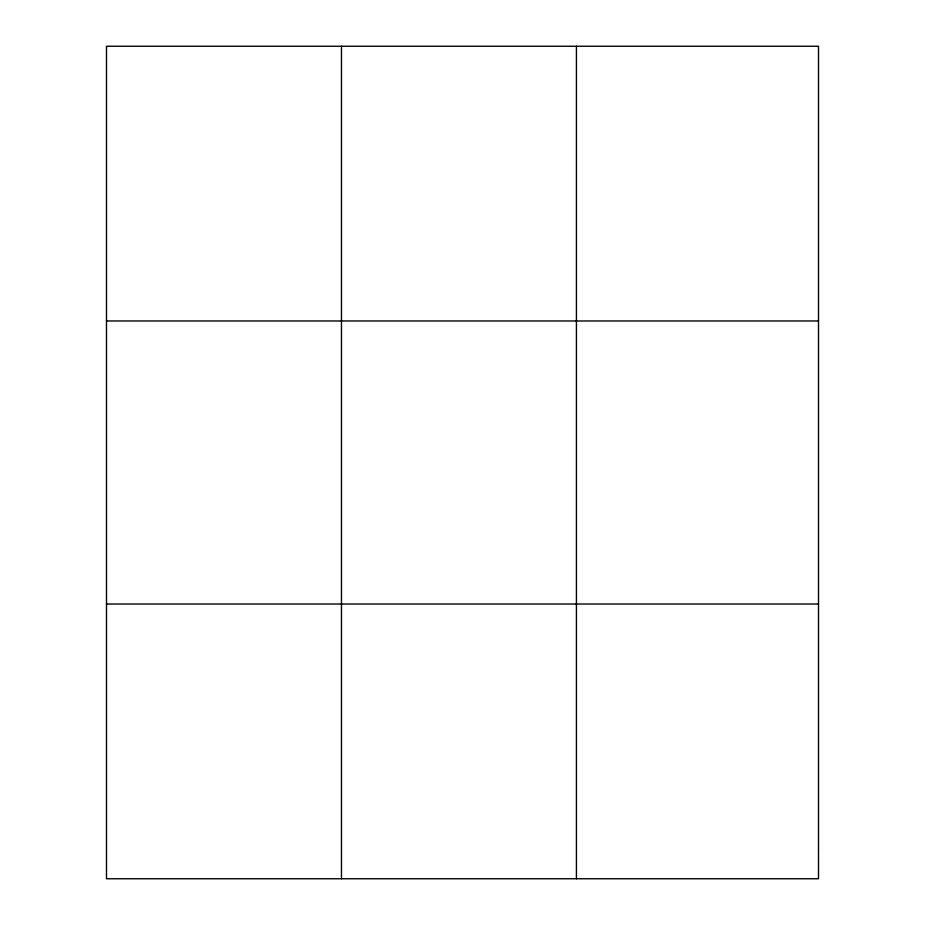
<?xml version="1.0" encoding="UTF-8"?>
<svg xmlns="http://www.w3.org/2000/svg" width="925" height="925" viewBox="0 0 925 925"><rect width="100%" height="100%" fill="white"/><g stroke="black" fill="none" stroke-linecap="round" stroke-linejoin="round"><path stroke-width="1.39" d="M341.464 46.25L341.464 878.75M576.425 46.25L576.425 878.75M106.491 320.975L818.509 320.975M106.491 604.025L818.509 604.025M818.509 848.225L818.509 878.75L106.491 878.75L106.491 46.25L818.509 46.25L818.509 848.225"/></g></svg>
